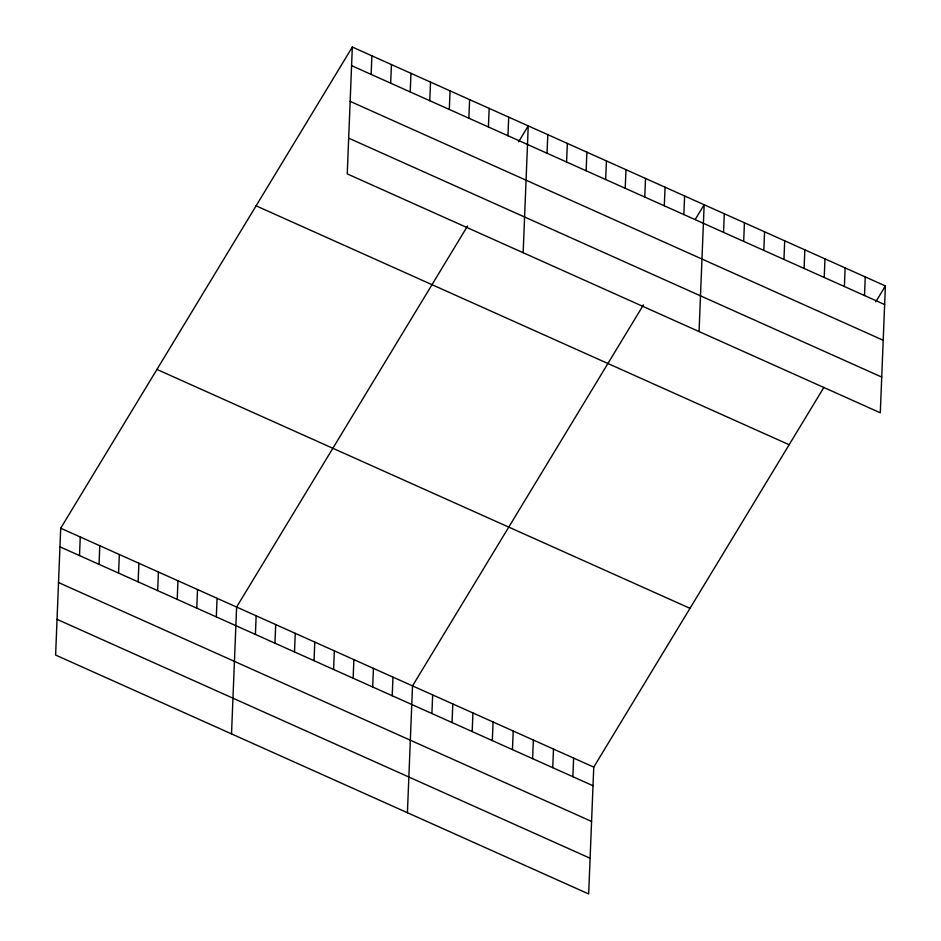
<?xml version="1.0" encoding="UTF-8"?>
<svg xmlns="http://www.w3.org/2000/svg" width="941" height="941" viewBox="0 0 941 941"><rect width="100%" height="100%" fill="white"/><g stroke="black" fill="none" stroke-linecap="round" stroke-linejoin="round"><path stroke-width="1.41" d="M352.334 47.05L347.241 173.885L880.294 412.781L885.387 285.946L352.334 47.05L60.706 528.219L55.613 655.054L588.666 893.95L593.759 767.115L823.94 387.327M79.503 555.59L80.256 536.982M99.052 564.341L99.793 545.733M118.59 573.104L119.342 554.496M138.139 581.867L138.88 563.259M157.688 590.619L158.429 572.022M177.226 599.382L177.978 580.773M196.775 608.145L197.516 589.537M216.324 616.896L217.065 598.3M231.521 733.886L236.614 607.051L467.536 226.04M255.411 634.422L256.152 615.814M274.948 643.185L275.701 624.577M294.498 651.937L295.251 633.34M314.047 660.7L314.788 642.091M333.585 669.463L334.337 650.854M371.142 74.41L371.883 55.813M353.134 678.214L353.887 659.617M390.68 83.173L391.432 64.564M372.683 686.977L373.424 668.369M410.229 91.936L410.97 73.327M392.221 695.74L392.973 677.132M429.778 100.699L430.519 82.09M407.418 812.73L412.523 685.895L643.444 304.884M449.316 109.45L450.069 90.854M431.907 713.525L432.66 694.917M468.865 118.213L469.606 99.605M452.045 722.547L452.797 703.939M488.414 126.976L489.155 108.368M472.182 731.569L472.935 712.972M507.952 135.727L508.705 117.131M492.319 740.602L493.072 721.994M523.149 252.717L528.242 125.882L518.62 141.762M512.457 749.624L513.21 731.016M547.039 153.254L547.791 134.645M532.594 758.646L533.347 740.038M566.588 162.017L567.341 143.408M552.732 767.668L553.484 749.071M586.137 170.768L586.878 152.16M572.869 776.701L573.622 758.093M605.675 179.531L606.427 160.923M625.224 188.294L625.977 169.686M644.773 197.045L645.514 178.449M664.311 205.808L665.064 187.2M683.86 214.572L684.613 195.963M699.057 331.55L704.15 204.726L695.27 219.382M723.547 232.356L724.288 213.748M743.684 241.378L744.425 222.77M763.821 250.4L764.562 231.792M783.959 259.434L784.7 240.825M804.096 268.456L804.837 249.847M824.234 277.477L824.975 258.869M844.371 286.499L845.112 267.903M864.508 295.533L865.25 276.925M875.765 301.826L885.387 285.946M351.593 65.658L884.646 304.555M350.158 101.369L883.211 340.266M348.676 138.162L881.729 377.07M256.105 205.832L789.146 444.728M156.947 369.437L689.988 608.333M60.706 528.219L593.759 767.115M59.953 546.827L593.006 785.723M58.518 582.538L591.571 821.434M57.048 619.343L590.089 858.239"/></g></svg>
